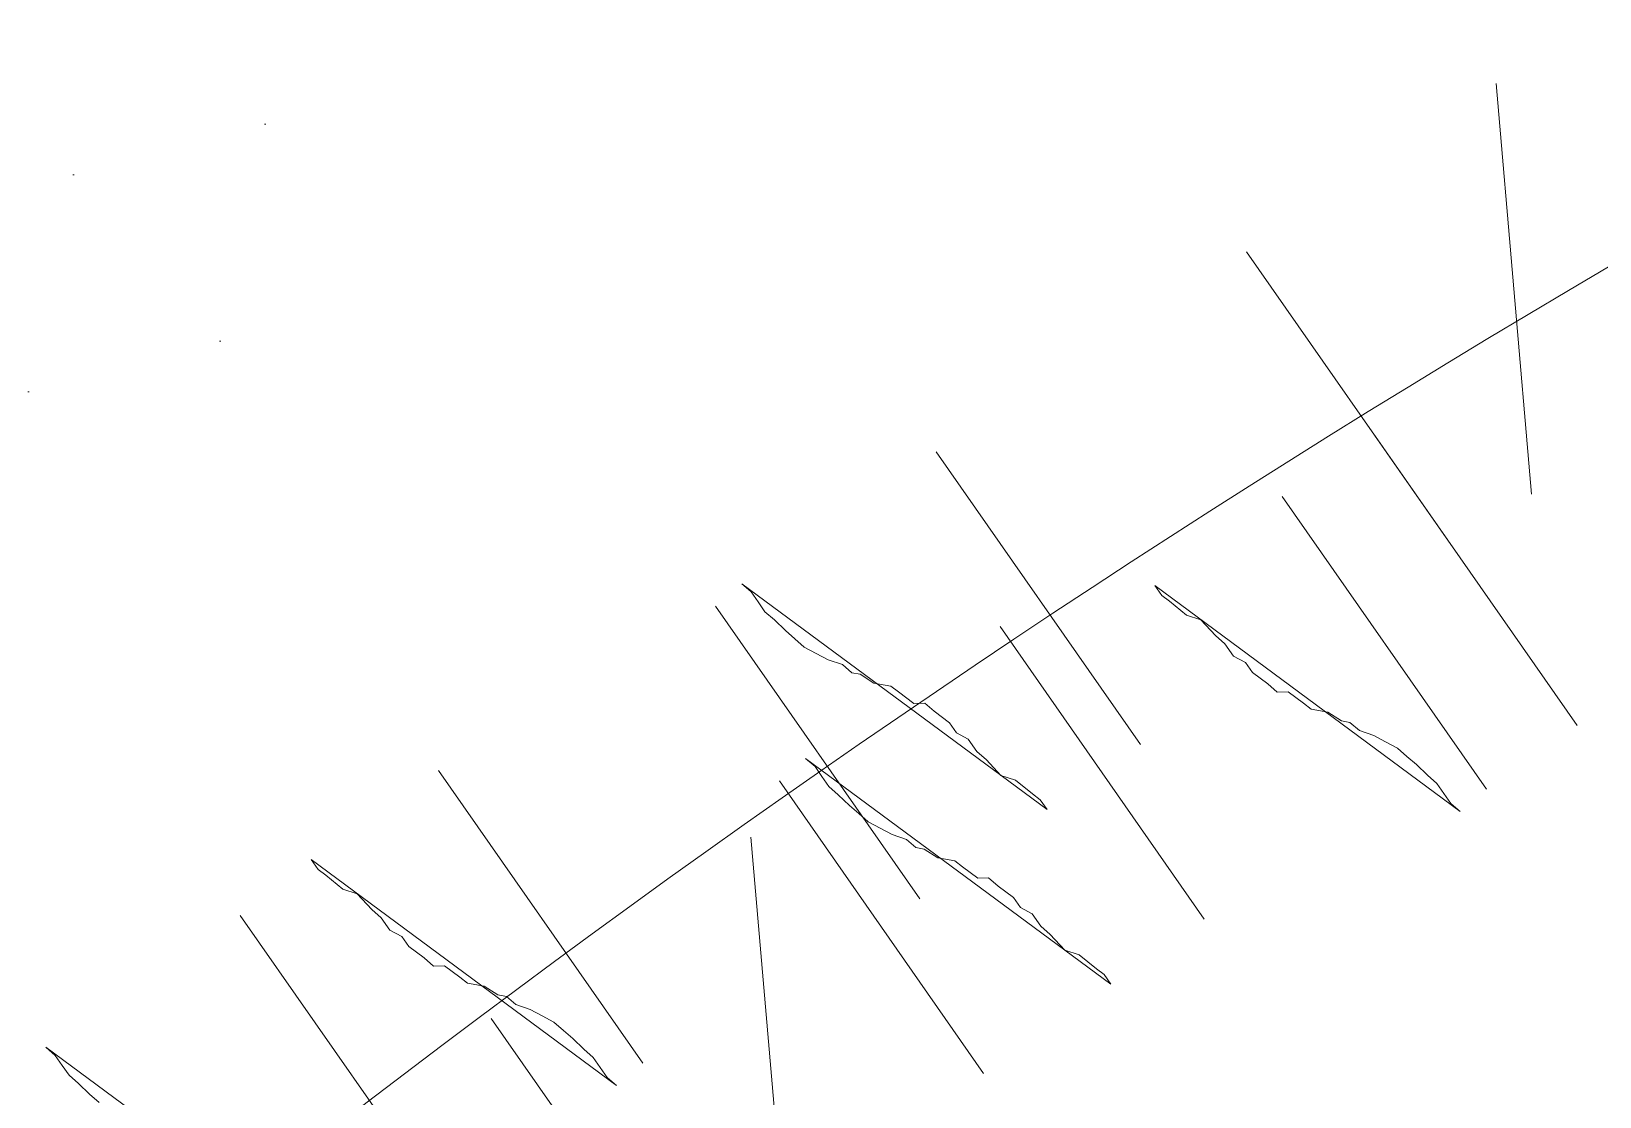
# Model space of a CAD drawing. Extents: x 25752 to 73233, y 27827 to 61602.
# Drawn here: x 59727.9 to 59816.5, y 47895.1 to 47955.2 of the extents above; entities that cross this region are included whole.
import ezdxf

# ---------------------------------------------------------------- set-up
doc = ezdxf.new("R2010")
doc.units = 0
doc.header["$LTSCALE"] = 1000
doc.header["$MEASUREMENT"] = 0
for name, color, linetype, lineweight in [('配景图块－家具立面', 252, 'Continuous', 9), ('铺地', 8, 'Continuous', 5), ('陈设', 31, 'Continuous', 5)]:
    doc.layers.add(name, color=color, linetype=linetype, lineweight=lineweight)

# ---------------------------------------------------------------- blocks, each defined once
blk = doc.blocks.new('keting-01')
at = {"layer": '陈设'}
h = blk.add_hatch(dxfattribs=at)
h.set_pattern_fill('DOTS', color=8, scale=304.8, style=0)
h.set_pattern_definition([(360, (18162.58683531021, 25617.30413790274), (9.525, 19.05), [0, -19.05])])
edge = h.paths.add_edge_path()
edge.add_spline(control_points=[(996.0713303628145, 863.5908750832896), (987.8386285043089, 865.249062579649), (979.6290772076463, 866.8703409121372), (953.8046428019879, 871.8115154706757), (936.2674978222931, 874.9332216072362), (901.3564025760861, 880.3358279757667), (884.0475129705155, 882.5680708720465), (843.5278039620025, 886.746823094727), (820.2507946590194, 888.4518537753029), (749.6108987083426, 892.7779565799283), (701.3337347968481, 894.618957277853), (627.9680007197894, 900.9026336313109), (603.3749709839467, 903.5774288240355), (566.4484742425848, 909.1011380929267), (554.1336054278072, 911.1946513882722), (529.5235732987057, 915.9968669301015), (517.1714435715694, 918.7274998116773), (490.3756448621862, 925.4178034765064), (476.0802774102194, 929.4496035207412), (452.3256658747559, 936.4561370372539), (442.7341582282679, 939.3740820792736), (433.2446362406481, 942.261107346334)], knot_values=[0.007594318894714291, 0.007594318894714291, 0.007594318894714291, 0.007594318894714291, 1.009331685129112, 1.009331685129112, 3.166903830014817, 3.166903830014817, 5.324475974900523, 5.324475974900523, 8.146713981276132, 8.146713981276132, 13.78698518195698, 13.78698518195698, 16.6071207822974, 16.6071207822974, 18.01718858246761, 18.01718858246761, 19.42725638263783, 19.42725638263783, 21.11840045899928, 21.11840045899928, 22.2881602581128, 22.2881602581128, 22.2881602581128, 22.2881602581128], degree=3, periodic=0)
edge.add_ellipse((-77.48649606085382, -800.0763045151252), major_axis=(-1283.858626616139, 1283.858626616139), ratio=0.9999999999999818, start_angle=-61.33743676422674, end_angle=-48.55714826964773)
edge.add_ellipse((147.8141850942047, -800.0763045151252), major_axis=(1283.858626616115, 1283.858626616115), ratio=0.9999999999999885, start_angle=48.5571482696466, end_angle=61.33743676426361)
edge.add_spline(control_points=[(-362.9169472076464, 942.2611073462176), (-372.4064691951498, 939.3740820792154), (-381.9979768417543, 936.4561370371375), (-405.7525883766357, 929.4496035208576), (-420.0479558280203, 925.4178034767974), (-446.8437545358902, 918.7274998123175), (-459.1958842620952, 915.9968669308582), (-483.8059163887519, 911.1946513893781), (-496.1207852023654, 909.1011380941491), (-533.0472819404677, 903.5774288254324), (-557.6403116740985, 900.9026336325915), (-611.6581250126474, 896.2760806423612), (-640.9893235403579, 894.6019140569842), (-669.9649956822395, 893.036922814732)], knot_values=[0.007594318904541566, 0.007594318904541566, 0.007594318904541566, 0.007594318904541566, 1.177354118008585, 1.177354118008585, 2.868498194319651, 2.868498194319651, 4.278565994361959, 4.278565994361959, 5.688633794404266, 5.688633794404266, 8.508769394488882, 8.508769394488882, 11.91787256770212, 11.91787256770212, 11.91787256770212, 11.91787256770212], degree=3, periodic=0)
edge.add_ellipse((-690.3545186583651, 887.7951286538737), major_axis=(-14.8863872921046, 14.8863872921046), ratio=0.9999999999995667, start_angle=225.8035234418923, end_angle=239.417541532368, ccw=False)
edge.add_ellipse((-1021.224653691403, 764.549575428071), major_axis=(-263.7332285244026, 263.7332285244026), ratio=0.9999999999994231, start_angle=234.5429178462428, end_angle=244.3434878472222, ccw=False)
edge.add_ellipse((-545.4026927228551, 1473.910637742491), major_axis=(464.1965283956217, 464.1965283956217), ratio=0.9999999999999988, start_angle=215.5301837112753, end_angle=236.2784491778619)
edge.add_ellipse((-116.4895104428288, 4898.453169354412), major_axis=(2884.587237370078, 2884.587237370078), ratio=1, start_angle=220.7753203818918, end_angle=231.6420249032678)
edge.add_ellipse((703.8265827595023, 1753.867807273753), major_axis=(-687.3524551223126, 687.3524551223126), ratio=0.9999999999999951, start_angle=113.9930274311128, end_angle=139.4777875760855)
edge.add_ellipse((803.3696362192277, 772.3616992990137), major_axis=(18.88655356571336, 18.88655356571336), ratio=0.999999999999889, start_angle=29.349690518414718, end_angle=107.31395154978779, ccw=False)
edge.add_ellipse((582.0949540698202, 537.5616818803828), major_axis=(245.0239564003844, 245.0239564003844), ratio=0.9999999999999977, start_angle=326.06965526290503, end_angle=363.74867896470926, ccw=False)
edge.add_ellipse((782.0569143572357, 287.1395743794274), major_axis=(-245.0406506768896, 245.0406506768896), ratio=0.9999999999729834, start_angle=289.4364312615882, end_angle=291.1525348597326, ccw=False)
edge.add_ellipse((2297.740822082967, 545.9582504187129), major_axis=(-966.7610353427459, 966.7610353427459), ratio=0.9999999999999937, start_angle=35.30528515153998, end_angle=42.74492259143477, ccw=False)
edge.add_ellipse((1141.667108909693, 731.1284608243732), major_axis=(139.1840901862562, 139.1840901862562), ratio=0.9999999999998591, start_angle=92.70420918075928, end_angle=121.7648417998393, ccw=False)
edge = h.paths.add_edge_path()
edge.add_ellipse((1101.918267338537, 809.3025705468026), major_axis=(-54.2011694401335, 54.2011694401335), ratio=0.9999999999999156, start_angle=248.1334738211491, end_angle=277.7178630449272)
edge.add_ellipse((1076.469573644921, 764.9464125772356), major_axis=(-90.17858370672025, 90.17858370672026), ratio=0.9999999999997502, start_angle=-79.30676778778508, end_angle=-64.31921627686972)
edge.add_ellipse((-296.995434705168, 651.4936658183578), major_axis=(1014.580495176632, 1014.580495176632), ratio=0.9999999999999984, start_angle=303.32411686118166, end_angle=324.37804893725087, ccw=False)
edge.add_spline(control_points=[(1108.148602955276, 361.1190873634769), (1110.136375368107, 360.9395735422149), (1118.851643845905, 360.1629144363105), (1127.953862196533, 359.6286005796865), (1136.498063597945, 358.8512076107436)], knot_values=[0, 0, 0, 0, 0.2418033642713523, 1.052830296575082, 1.052830296575082, 1.052830296575082, 1.052830296575082], degree=3, periodic=0)
edge.add_ellipse((1133.497794231167, 324.3855359081645), major_axis=(-24.46307566700356, 24.46307566700356), ratio=0.9999999999999188, start_angle=238.7767705824798, end_angle=310.27284356007203, ccw=False)
edge.add_ellipse((-2508.813566227327, 624.5515211943421), major_axis=(2607.446179105898, 2607.446179105898), ratio=0.999999999999999, start_angle=310.4593117003497, end_angle=318.3404531218047)
edge = h.paths.add_edge_path()
edge.add_ellipse((-1031.590578305419, 809.3025705465116), major_axis=(54.20116944015222, 54.20116944015222), ratio=0.9999999999995934, start_angle=82.28213695507955, end_angle=111.8665261788591)
edge.add_ellipse((2579.141255260445, 624.5515211949823), major_axis=(-2607.446179106048, 2607.446179106049), ratio=0.9999999999999925, start_angle=41.65954687821016, end_angle=49.54410408661445)
edge.add_ellipse((-1063.138307445566, 324.2252916574944), major_axis=(24.46307566700256, 24.46307566700256), ratio=0.9999999999999033, start_angle=49.98346972011012, end_angle=121.3236457343994, ccw=False)
edge.add_spline(control_points=[(-1066.143605310703, 358.690525254875), (-1062.783122170367, 358.996772701852), (-1059.659696693998, 359.2463994749123), (-1056.694063436356, 359.4704228297924)], knot_values=[0, 0, 0, 0, 0.3189857557440551, 0.3189857557440551, 0.3189857557440551, 0.3189857557440551], degree=3, periodic=0)
edge.add_ellipse((2166.821021849522, 749.914078490925), major_axis=(2296.028718604327, 2296.028718604327), ratio=0.9999999999999991, start_angle=132.8754075785099, end_angle=141.9062269296692, ccw=False)
edge = h.paths.add_edge_path()
edge.add_ellipse((-635.3614413564792, 614.8597379613784), major_axis=(201.0565212141125, 201.0565212141125), ratio=0.9999999999999994, start_angle=219.8560000035077, end_angle=290.9319768433341)
edge.add_ellipse((-399.5050116856582, 697.3351374629419), major_axis=(141.3163031800011, 141.3163031800011), ratio=0.9999999999999929, start_angle=231.8281592482279, end_angle=294.8810682384705)
edge.add_ellipse((-58.50481420382857, 130.5610611776938), major_axis=(-368.4761261597796, 368.4761261597795), ratio=0.9999999999999991, start_angle=285.52623263396157, end_angle=332.11357467867344, ccw=False)
edge.add_ellipse((469.8066690799315, 776.027095969941), major_axis=(-235.293706831595, 235.293706831595), ratio=0.9999999999999817, start_angle=80.19826500577827, end_angle=130.5062586859865)
edge.add_ellipse((682.046916129184, 526.5308612888912), major_axis=(178.2628612539982, 178.2628612539982), ratio=0.9999999999999981, start_angle=154.0384846775883, end_angle=216.6923729745889)
edge.add_ellipse((1096.802542923717, 604.6498504911433), major_axis=(-394.2525525941339, 394.252552594134), ratio=0.999999999999949, start_angle=80.98112304628877, end_angle=109.8781780001218)
edge.add_ellipse((81.6952970182756, 14361.16825844161), major_axis=(-10099.29640554323, 10099.29640554323), ratio=0.9999999999995927, start_angle=138.1241672681158, end_angle=138.7143909774701)
edge.add_spline(control_points=[(1006.961830939166, 108.6085719899856), (1007.363344130339, 114.9970480263582), (1007.454428465106, 121.4929060100112), (1007.199459466501, 128.3166593944188)], knot_values=[2.293510373809953, 2.293510373809953, 2.293510373809953, 2.293510373809953, 2.979732802934619, 2.979732802934619, 2.979732802934619, 2.979732802934619], degree=3, periodic=0)
edge.add_spline(control_points=[(1007.199459466501, 128.3166593944188), (1007.056142148329, 132.1522709439159), (1006.394062284846, 142.4749772372306), (1004.522849050001, 156.9979462881456), (992.0258315125247, 153.6702440436347), (988.5933109238977, 157.0695412120549), (987.1594260093989, 159.5937389279716)], knot_values=[2.979732802934619, 2.979732802934619, 2.979732802934619, 2.979732802934619, 3.36545639614831, 3.990521829336836, 4.278466320926378, 4.605763273049225, 4.605763273049225, 4.605763273049225, 4.605763273049225], degree=3, periodic=0)
edge.add_spline(control_points=[(987.1594260093989, 159.5937389279716), (985.7204994963249, 162.1268118276494), (984.6764873770298, 165.380762527755), (983.6324752577348, 168.6347132280353)], knot_values=[4.605763273049225, 4.605763273049225, 4.605763273049225, 4.605763273049225, 4.934211014792284, 4.934211014792284, 4.934211014792284, 4.934211014792284], degree=3, periodic=0)
edge.add_ellipse((2297.740822082967, 545.9582504187129), major_axis=(-966.7610353430241, 966.761035343024), ratio=0.9999999999998376, start_angle=52.795632896919415, end_angle=61.02050574382298, ccw=False)
edge.add_ellipse((697.9145912433742, 481.1212555931415), major_axis=(-193.2577183695978, 193.2577183695977), ratio=0.9999999999999212, start_angle=165.6335501199894, end_angle=198.8130742464472, ccw=False)
edge.add_ellipse((987.5689921147423, 481.2092158006271), major_axis=(197.4361382076936, 197.4361382076936), ratio=0.9999999999998674, start_angle=151.0252170128921, end_angle=192.4102655699839, ccw=False)
edge.add_ellipse((872.4652319916058, 801.2413249782403), major_axis=(300.9884463597922, 300.9884463597923), ratio=0.9999999999999813, start_angle=177.8463850309959, end_angle=203.8962665094932, ccw=False)
edge.add_ellipse((886.4243425853783, 285.6783404281014), major_axis=(-280.5584644205587, 280.5584644205586), ratio=0.9999999999996602, start_angle=2.0533838449994732, end_angle=10.260448050109005, ccw=False)
edge.add_spline(control_points=[(595.9934426442487, 556.0040629839059), (602.4018513633637, 564.1422486366355), (618.4675662182271, 584.5444695093902), (560.9736075192923, 575.6567985196598), (529.1059395032935, 596.5780363008962), (474.9238256493118, 621.3288819395821), (415.2595064755296, 591.6954341397504), (340.9271842219168, 609.1883606316987), (261.9902330305194, 623.6756329140626), (229.1386710400693, 677.9326262066606), (178.6444096356863, 685.7719019984361), (189.3899977983674, 715.6425413673278), (173.7849215685856, 716.9934724339982), (165.6612177520292, 717.6121500710142)], knot_values=[28.72622828787619, 28.72622828787619, 28.72622828787619, 28.72622828787619, 29.65137003608691, 31.04553471454428, 32.97090723718488, 34.80045963000916, 37.53798117998499, 40.13244696109814, 43.73799823656201, 46.29924793153518, 47.53881564063179, 48.20545028199999, 48.98405692497199, 48.98405692497199, 48.98405692497199, 48.98405692550385], degree=3, periodic=0)
edge.add_ellipse((18.62507486331742, -4997.741153196723), major_axis=(-4042.702252732715, 4042.702252732715), ratio=0.9999999999999977, start_angle=-46.47369586912973, end_angle=-42.84626635100496)
edge.add_spline(control_points=[(-196.2340660261689, 715.4644757015049), (-208.8575831012568, 714.1898179298732), (-231.1373375068652, 711.301770086342), (-259.3318401137367, 671.6945340897655), (-321.67682123743, 652.850656854629), (-379.5356295341626, 620.6237012119964), (-444.5238694277359, 630.861494119803), (-465.1179062118754, 597.4442924734321), (-544.0760743449209, 568.0265953844064), (-524.7681710667675, 567.5076862247661)], knot_values=[0, 0, 0, 1.163513729807164e-12, 1.426783815582302, 2.507845637052222, 5.446644405802077, 8.794161911986935, 10.36550993041577, 12.19506232323765, 14.47634677036475, 14.47634677036475, 14.47634677036475, 14.47634677036475], degree=3, periodic=0)
edge.add_ellipse((-756.0246989517473, 924.870957973355), major_axis=(300.9884463598087, 300.9884463598087), ratio=0.9999999999999547, start_angle=233.1899730444863, end_angle=257.9076692015958, ccw=False)
edge.add_ellipse((-939.7393269962631, 638.6571184380446), major_axis=(197.4361382076993, 197.4361382076993), ratio=0.9999999999999556, start_angle=244.6759739839959, end_angle=286.0610225410798, ccw=False)
edge.add_ellipse((-657.4306535270298, 573.8381970869959), major_axis=(-193.2577183704306, 193.2577183704306), ratio=0.9999999999956852, start_angle=85.14470269029368, end_angle=91.45268943398088, ccw=False)
edge.add_ellipse((-2122.789457567385, 542.7427645198768), major_axis=(-894.3411277871842, 894.3411277871842), ratio=0.9999999999998531, start_angle=208.0880272447276, end_angle=218.4118439115923, ccw=False)
edge.add_spline(control_points=[(-912.6986819964368, 174.8128519249731), (-914.3419047960779, 169.8037326467456), (-915.9851275954861, 164.7946133684018), (-919.0608770635445, 162.4413558801753)], knot_values=[4.42752981046754, 4.42752981046754, 4.42752981046754, 4.42752981046754, 4.934211014792284, 4.934211014792284, 4.934211014792284, 4.934211014792284], degree=3, periodic=0)
edge.add_ellipse((-1027.898065884248, 610.1037862319499), major_axis=(325.7661624684434, 325.7661624684433), ratio=0.9999999999999749, start_angle=238.6648212037559, end_angle=277.816367146285)
h = blk.add_hatch(dxfattribs=at)
h.set_pattern_fill('DOTS', color=8, scale=162.56, angle=14.82400259601741, style=0)
h.set_pattern_definition([(14.82400259601742, (4836.366016332875, 17139.19586050097), (2.3114750246387, 11.12155938753516), [0, -10.15999999999999])])
edge = h.paths.add_edge_path(flags=17)
edge.add_ellipse((-519.1439025870932, 762.2042342543718), major_axis=(21.14502328860399, 21.14502328860399), ratio=0.9999999999999227, start_angle=217.598370494964, end_angle=267.39462829812675, ccw=False)
edge.add_ellipse((-537.164517506928, 656.8479491472244), major_axis=(54.45877196658473, 54.45877196658473), ratio=0.999999999999866, start_angle=350.65844968254294, end_angle=394.3991949743683, ccw=False)
edge.add_ellipse((-516.9501930261322, 701.7574595074402), major_axis=(-29.95442116378443, 29.95442116378443), ratio=0.9999999999998381, start_angle=224.9828587922299, end_angle=289.9024488496004)
edge = h.paths.add_edge_path(flags=17)
edge.add_ellipse((-268.9012063805421, 118.0461821601493), major_axis=(-437.6135387341282, 437.6135387341282), ratio=0.9999999999840347, start_angle=-26.32292343229813, end_angle=-25.58827127859119)
edge.add_ellipse((-472.1012531904853, 651.9236041483819), major_axis=(-35.27276074935165, 35.27276074935165), ratio=0.9999999999999832, start_angle=246.3633945223265, end_angle=317.8577408210059, ccw=False)
edge.add_ellipse((-407.3491173858347, 676.690143339074), major_axis=(-13.75234945515317, 13.75234945515317), ratio=0.9999999999999909, start_angle=-72.18619439915022, end_angle=64.8217797418078, ccw=False)
edge.add_ellipse((-443.9371503046423, 625.1105849205924), major_axis=(58.36219010513094, 58.36219010513094), ratio=0.9999999999999907, start_angle=11.56752916311502, end_angle=61.28906160823021)
edge = h.paths.add_edge_path()
edge.add_ellipse((-425.4547496489249, 468.2156776812044), major_axis=(-220.0337383788228, 220.0337383788228), ratio=0.9999999999999688, start_angle=-23.32578200306534, end_angle=26.28458598788795)
edge.add_spline(control_points=[(-720.1757704019547, 568.0616188914282), (-724.1126861067023, 559.5518392391969), (-729.1230209034402, 548.7218270415324), (-722.1788345618406, 542.4840992808458), (-720.3808340353426, 541.3396552748163)], knot_values=[0, 0, 0, 0, 1.42238482592121, 1.810204922351612, 1.810204922351612, 1.810204922351612, 1.810204922351612], degree=3, periodic=0)
edge.add_ellipse((-268.9012063769624, 118.0461821584613), major_axis=(437.6135387384768, 437.6135387384769), ratio=0.99999999999961, start_angle=87.25263749308863, end_angle=91.84549474957328, ccw=False)
edge.add_ellipse((-419.3596846963046, 494.8536052366253), major_axis=(196.4563008926624, 196.4563008926624), ratio=0.9999999999999459, start_angle=66.89079912288321, end_angle=117.98945326683679, ccw=False)
edge.add_ellipse((-326.5521458889125, 374.6258958802209), major_axis=(301.2260797398521, 301.2260797398521), ratio=0.9999999999999956, start_angle=389.56745048290304, end_angle=432.4529716565977, ccw=False)
edge.add_ellipse((-65.63578831939958, -110.8210009536706), major_axis=(-642.1611214507669, 642.1611214507669), ratio=0.999999999999835, start_angle=321.74637887917953, end_angle=324.3508728240508, ccw=False)
edge.add_spline(control_points=[(-172.3207264993107, 791.0438091878896), (-173.0406314915745, 794.3510192702524), (-177.5621041331906, 803.7592005331535), (-188.5103892912157, 803.5802000950789), (-195.9014523802325, 803.4593589303549)], knot_values=[0, 0, 0, 0, 0.5819764206049407, 1.791185280154921, 1.791185280154921, 1.791185280154921, 1.791185280154921], degree=3, periodic=0)
edge.add_ellipse((-310.588310538209, 350.0807654595119), major_axis=(330.6850650178454, 330.6850650178453), ratio=0.9999999999999977, start_angle=30.80422389370577, end_angle=74.43044399808288)
edge = h.paths.add_edge_path()
edge.add_spline(control_points=[(-184.02270455088, 765.4202955260407), (-178.7685652549844, 770.4592218788457), (-171.4651442120085, 777.4634900736273), (-171.7042187721236, 788.2116013358464), (-172.3207264993107, 791.0438091878896)], knot_values=[1.791185280154921, 1.791185280154921, 1.791185280154921, 1.791185280154921, 3.069002213139684, 3.567391534373676, 3.567391534373676, 3.567391534373676, 3.567391534373676], degree=3, periodic=0)
edge.add_ellipse((-65.63578831939958, -110.8210009536706), major_axis=(642.1611214519006, 642.1611214519005), ratio=0.9999999999993392, start_angle=51.74637887920161, end_angle=54.3508728240713)
edge.add_ellipse((-507.7083576456644, 994.6399603226455), major_axis=(-255.5169101381771, 255.5169101381771), ratio=0.9999999999999863, start_angle=145.8922033348512, end_angle=189.5904192882054, ccw=False)
edge.add_ellipse((-653.8920481570531, 961.5946925718454), major_axis=(273.4511480315422, 273.4511480315423), ratio=0.9999999999999933, start_angle=220.3807436132537, end_angle=258.6817611968143, ccw=False)
edge.add_ellipse((-268.9012063769624, 118.0461821584613), major_axis=(-437.6135387383082, 437.6135387383082), ratio=0.9999999999988526, start_angle=-2.747362506916546, end_angle=1.845494749579979)
edge.add_spline(control_points=[(-720.3808340353426, 541.3396552748163), (-717.6522013170179, 539.6028552498901), (-707.1904422369553, 535.6688909807708), (-697.8251601859229, 535.2074981800979), (-691.54221590003, 534.8979607583606)], knot_values=[1.810204922351612, 1.810204922351612, 1.810204922351612, 1.810204922351612, 2.398757922429805, 3.598446597238173, 3.598446597238173, 3.598446597238173, 3.598446597238173], degree=3, periodic=0)
edge.add_ellipse((-673.966593976249, 887.778286769113), major_axis=(-249.833371441272, 249.833371441272), ratio=0.9999999999999963, start_angle=132.1486721113125, end_angle=176.9724953827164)
edge.add_ellipse((-424.9174051396549, 901.4550634215702), major_axis=(-195.6217202257924, 195.6217202257924), ratio=0.9999999999999788, start_angle=132.3564968236814, end_angle=195.5463068146161)
h = blk.add_hatch(dxfattribs=at)
h.set_pattern_fill('DOTS', color=8, scale=101.6, angle=-12.91376044602294, style=0)
h.set_pattern_definition([(347.0862395539771, (-84801.83881072572, -1656.016197081772), (4.51382122238878, 5.479830560547713), [0, -6.35])])
edge = h.paths.add_edge_path()
edge.add_ellipse((-1021.22465369181, 764.5495754291769), major_axis=(263.7332285246068, 263.7332285246068), ratio=0.9999999999997669, start_angle=303.12070418913345, end_angle=311.899757270034, ccw=False)
edge.add_ellipse((-644.6762638432556, 562.7463572011911), major_axis=(88.78394883066672, 88.78394883066672), ratio=0.9999999999999645, start_angle=365.10604803737283, end_angle=410.2831013168486, ccw=False)
edge.add_ellipse((-884.8509373744309, 425.4674656944117), major_axis=(280.5584644203656, 280.5584644203656), ratio=0.9999999999997499, start_angle=351.0708815296273, end_angle=368.4913891802111)
at = {"layer": '陈设', "color": 8, "linetype": 'Continuous'}
for p, q in [((-587.5336409595038, 661.4280778193497), (-585.7115539727965, 640.3737353828619)), ((-587.5336409595038, 661.4280778193497), (-585.7115539727965, 640.3737353828619)), ((-587.5336409595038, 661.4280778193497), (-585.7115539727965, 640.3737353828619)), ((-589.8570911620336, 637.7921648144256), (-600.3403956789116, 652.7940598238492)), ((-589.8570911620336, 637.7921648144256), (-600.3403956789116, 652.7940598238492)), ((-589.8570911620336, 637.7921648144256), (-600.3403956789116, 652.7940598238492)), ((-589.8570911620336, 637.7921648144256), (-600.3403956789116, 652.7940598238492)), ((-583.3637748387118, 628.5000518562156), (-593.8470793555898, 643.5019468656392)), ((-583.3637748387118, 628.5000518562156), (-593.8470793555898, 643.5019468656392)), ((-583.3637748387118, 628.5000518562156), (-593.8470793555898, 643.5019468656392)), ((-583.3637748387118, 628.5000518562156), (-593.8470793555898, 643.5019468656392)), ((-616.2714219402114, 642.5370543232129), (-605.7881174235372, 627.5351593137893)), ((-616.2714219402114, 642.5370543232129), (-605.7881174235372, 627.5351593137893)), ((-616.2714219402114, 642.5370543232129), (-605.7881174235372, 627.5351593137893)), ((-616.2714219402114, 642.5370543232129), (-605.7881174235372, 627.5351593137893)), ((-588.0275073548255, 625.2410417031497), (-598.5108118717035, 640.2429367125733)), ((-588.0275073548255, 625.2410417031497), (-598.5108118717035, 640.2429367125733)), ((-588.0275073548255, 625.2410417031497), (-598.5108118717035, 640.2429367125733)), ((-588.0275073548255, 625.2410417031497), (-598.5108118717035, 640.2429367125733)), ((-627.5976294793072, 634.6223153799656), (-617.1143249626039, 619.620420370542)), ((-627.5976294793072, 634.6223153799656), (-617.1143249626039, 619.620420370542)), ((-627.5976294793072, 634.6223153799656), (-617.1143249626039, 619.620420370542)), ((-627.5976294793072, 634.6223153799656), (-617.1143249626039, 619.620420370542)), ((-612.9899210721196, 633.5761201023124), (-602.5066165552416, 618.5742250929761)), ((-612.9899210721196, 633.5761201023124), (-602.5066165552416, 618.5742250929761)), ((-612.9899210721196, 633.5761201023124), (-602.5066165552416, 618.5742250929761)), ((-612.9899210721196, 633.5761201023124), (-602.5066165552416, 618.5742250929761)), ((-631.3194167205365, 611.187353461748), (-641.8027212372399, 626.1892484711716)), ((-631.3194167205365, 611.187353461748), (-641.8027212372399, 626.1892484711716)), ((-631.3194167205365, 611.187353461748), (-641.8027212372399, 626.1892484711716)), ((-631.3194167205365, 611.187353461748), (-641.8027212372399, 626.1892484711716)), ((-624.3161286111863, 625.6613811590651), (-613.832824094512, 610.6594861497288)), ((-624.3161286111863, 625.6613811590651), (-613.832824094512, 610.6594861497288)), ((-624.3161286111863, 625.6613811590651), (-613.832824094512, 610.6594861497288)), ((-624.3161286111863, 625.6613811590651), (-613.832824094512, 610.6594861497288)), ((-623.9507263434643, 601.7251249670226), (-625.7728133303463, 622.7794674035395)), ((-623.9507263434643, 601.7251249670226), (-625.7728133303463, 622.7794674035395)), ((-623.9507263434643, 601.7251249670226), (-625.7728133303463, 622.7794674035395)), ((-623.9507263434643, 601.7251249670226), (-625.7728133303463, 622.7794674035395)), ((-651.981505347474, 618.76100214076), (-641.4982008307707, 603.7591071313363)), ((-651.981505347474, 618.76100214076), (-641.4982008307707, 603.7591071313363)), ((-651.981505347474, 618.76100214076), (-641.4982008307707, 603.7591071313363)), ((-651.981505347474, 618.76100214076), (-641.4982008307707, 603.7591071313363)), ((-628.614458859578, 598.4661148139276), (-639.097763376456, 613.4680098232639)), ((-628.614458859578, 598.4661148139276), (-639.097763376456, 613.4680098232639)), ((-628.614458859578, 598.4661148139276), (-639.097763376456, 613.4680098232639)), ((-628.614458859578, 598.4661148139276), (-639.097763376456, 613.4680098232639))]:
    blk.add_line(p, q, dxfattribs=at)
for points in [[(-610.577770717442, 624.1881558865425), (-610.9334683971829, 624.6971689783968), (-611.3274949296028, 624.9900043772941), (-612.2044724147418, 625.7029284480959), (-612.9419299132423, 625.9451682801882), (-613.6916541254031, 626.7470167708234), (-614.1746050779475, 627.1671054427279), (-614.6192271772597, 627.8033718074439), (-615.2287651553634, 628.1350016322394), (-615.5844628349296, 628.6440147240646), (-616.3725159001478, 629.2296855218883), (-616.8554668525176, 629.6497741937637), (-617.4150755111477, 629.6375074800162), (-618.2026630035834, 630.2225120303337), (-618.596689536178, 630.5153474292601), (-619.4614003074821, 630.6686628414318), (-620.1605289527797, 631.1270803663647), (-620.5928843385773, 631.2037380724214), (-621.075835290947, 631.6238267443259), (-621.8132927894476, 631.8660665764473), (-622.4234970147954, 632.1972308284021), (-623.0337012403179, 632.5283950803569), (-623.5166521928622, 632.9484837522323), (-623.9996031454066, 633.3685724241077), (-624.5714785176679, 633.9159143688739), (-625.0544294702122, 634.3360030407785), (-625.4101271497784, 634.8450161325163), (-625.7658248293446, 635.3540292242542), (-626.248775781889, 635.7741178961587)], [(-610.577770717442, 624.1881558865425), (-610.9334683971829, 624.6971689783968), (-611.3274949296028, 624.9900043772941), (-612.2044724147418, 625.7029284480959), (-612.9419299132423, 625.9451682801882), (-613.6916541254031, 626.7470167708234), (-614.1746050779475, 627.1671054427279), (-614.6192271772597, 627.8033718074439), (-615.2287651553634, 628.1350016322394), (-615.5844628349296, 628.6440147240646), (-616.3725159001478, 629.2296855218883), (-616.8554668525176, 629.6497741937637), (-617.4150755111477, 629.6375074800162), (-618.2026630035834, 630.2225120303337), (-618.596689536178, 630.5153474292601), (-619.4614003074821, 630.6686628414318), (-620.1605289527797, 631.1270803663647), (-620.5928843385773, 631.2037380724214), (-621.075835290947, 631.6238267443259), (-621.8132927894476, 631.8660665764473), (-622.4234970147954, 632.1972308284021), (-623.0337012403179, 632.5283950803569), (-623.5166521928622, 632.9484837522323), (-623.9996031454066, 633.3685724241077), (-624.5714785176679, 633.9159143688739), (-625.0544294702122, 634.3360030407785), (-625.4101271497784, 634.8450161325163), (-625.7658248293446, 635.3540292242542), (-626.248775781889, 635.7741178961587)], [(-610.577770717442, 624.1881558865425), (-610.9334683971829, 624.6971689783968), (-611.3274949296028, 624.9900043772941), (-612.2044724147418, 625.7029284480959), (-612.9419299132423, 625.9451682801882), (-613.6916541254031, 626.7470167708234), (-614.1746050779475, 627.1671054427279), (-614.6192271772597, 627.8033718074439), (-615.2287651553634, 628.1350016322394), (-615.5844628349296, 628.6440147240646), (-616.3725159001478, 629.2296855218883), (-616.8554668525176, 629.6497741937637), (-617.4150755111477, 629.6375074800162), (-618.2026630035834, 630.2225120303337), (-618.596689536178, 630.5153474292601), (-619.4614003074821, 630.6686628414318), (-620.1605289527797, 631.1270803663647), (-620.5928843385773, 631.2037380724214), (-621.075835290947, 631.6238267443259), (-621.8132927894476, 631.8660665764473), (-622.4234970147954, 632.1972308284021), (-623.0337012403179, 632.5283950803569), (-623.5166521928622, 632.9484837522323), (-623.9996031454066, 633.3685724241077), (-624.5714785176679, 633.9159143688739), (-625.0544294702122, 634.3360030407785), (-625.4101271497784, 634.8450161325163), (-625.7658248293446, 635.3540292242542), (-626.248775781889, 635.7741178961587)], [(-610.577770717442, 624.1881558865425), (-610.9334683971829, 624.6971689783968), (-611.3274949296028, 624.9900043772941), (-612.2044724147418, 625.7029284480959), (-612.9419299132423, 625.9451682801882), (-613.6916541254031, 626.7470167708234), (-614.1746050779475, 627.1671054427279), (-614.6192271772597, 627.8033718074439), (-615.2287651553634, 628.1350016322394), (-615.5844628349296, 628.6440147240646), (-616.3725159001478, 629.2296855218883), (-616.8554668525176, 629.6497741937637), (-617.4150755111477, 629.6375074800162), (-618.2026630035834, 630.2225120303337), (-618.596689536178, 630.5153474292601), (-619.4614003074821, 630.6686628414318), (-620.1605289527797, 631.1270803663647), (-620.5928843385773, 631.2037380724214), (-621.075835290947, 631.6238267443259), (-621.8132927894476, 631.8660665764473), (-622.4234970147954, 632.1972308284021), (-623.0337012403179, 632.5283950803569), (-623.5166521928622, 632.9484837522323), (-623.9996031454066, 633.3685724241077), (-624.5714785176679, 633.9159143688739), (-625.0544294702122, 634.3360030407785), (-625.4101271497784, 634.8450161325163), (-625.7658248293446, 635.3540292242542), (-626.248775781889, 635.7741178961587)], [(-605.0473661166907, 635.6752011964563), (-604.6916684371245, 635.1661881047185), (-604.2976419045008, 634.8733527058212), (-603.4206644193619, 634.1604286350193), (-602.683206921065, 633.9181888028979), (-601.9339482818323, 633.1170065597689), (-601.4509973292879, 632.6969178878935), (-601.006375229801, 632.0606515231775), (-600.396837251843, 631.7290216983529), (-600.0411395723058, 631.2200086065568), (-599.2530865070876, 630.634337808704), (-598.7701355545432, 630.2142491368286), (-598.2105268959131, 630.2265158506925), (-597.4224738306948, 629.6408450527815), (-597.0284472981002, 629.3480096538551), (-596.1637365267961, 629.1946942416835), (-595.464607881353, 628.7362767167506), (-595.032252495701, 628.6596190106939), (-594.5493015431566, 628.2395303387893), (-593.8118440448307, 627.9972905066679), (-593.2016398193082, 627.6661262547132), (-592.5914355939894, 627.3349620027584), (-592.1084846414451, 626.914873330883), (-591.6255336889008, 626.4947846590076), (-591.0541238893638, 625.9481089617184), (-590.5711729368195, 625.528020289843), (-590.2154752572533, 625.0190071981051), (-589.859777577687, 624.5099941063672), (-589.3768266253464, 624.0899054344627)], [(-605.0473661166907, 635.6752011964563), (-604.6916684371245, 635.1661881047185), (-604.2976419045008, 634.8733527058212), (-603.4206644193619, 634.1604286350193), (-602.683206921065, 633.9181888028979), (-601.9339482818323, 633.1170065597689), (-601.4509973292879, 632.6969178878935), (-601.006375229801, 632.0606515231775), (-600.396837251843, 631.7290216983529), (-600.0411395723058, 631.2200086065568), (-599.2530865070876, 630.634337808704), (-598.7701355545432, 630.2142491368286), (-598.2105268959131, 630.2265158506925), (-597.4224738306948, 629.6408450527815), (-597.0284472981002, 629.3480096538551), (-596.1637365267961, 629.1946942416835), (-595.464607881353, 628.7362767167506), (-595.032252495701, 628.6596190106939), (-594.5493015431566, 628.2395303387893), (-593.8118440448307, 627.9972905066679), (-593.2016398193082, 627.6661262547132), (-592.5914355939894, 627.3349620027584), (-592.1084846414451, 626.914873330883), (-591.6255336889008, 626.4947846590076), (-591.0541238893638, 625.9481089617184), (-590.5711729368195, 625.528020289843), (-590.2154752572533, 625.0190071981051), (-589.859777577687, 624.5099941063672), (-589.3768266253464, 624.0899054344627)], [(-605.0473661166907, 635.6752011964563), (-604.6916684371245, 635.1661881047185), (-604.2976419045008, 634.8733527058212), (-603.4206644193619, 634.1604286350193), (-602.683206921065, 633.9181888028979), (-601.9339482818323, 633.1170065597689), (-601.4509973292879, 632.6969178878935), (-601.006375229801, 632.0606515231775), (-600.396837251843, 631.7290216983529), (-600.0411395723058, 631.2200086065568), (-599.2530865070876, 630.634337808704), (-598.7701355545432, 630.2142491368286), (-598.2105268959131, 630.2265158506925), (-597.4224738306948, 629.6408450527815), (-597.0284472981002, 629.3480096538551), (-596.1637365267961, 629.1946942416835), (-595.464607881353, 628.7362767167506), (-595.032252495701, 628.6596190106939), (-594.5493015431566, 628.2395303387893), (-593.8118440448307, 627.9972905066679), (-593.2016398193082, 627.6661262547132), (-592.5914355939894, 627.3349620027584), (-592.1084846414451, 626.914873330883), (-591.6255336889008, 626.4947846590076), (-591.0541238893638, 625.9481089617184), (-590.5711729368195, 625.528020289843), (-590.2154752572533, 625.0190071981051), (-589.859777577687, 624.5099941063672), (-589.3768266253464, 624.0899054344627)], [(-605.0473661166907, 635.6752011964563), (-604.6916684371245, 635.1661881047185), (-604.2976419045008, 634.8733527058212), (-603.4206644193619, 634.1604286350193), (-602.683206921065, 633.9181888028979), (-601.9339482818323, 633.1170065597689), (-601.4509973292879, 632.6969178878935), (-601.006375229801, 632.0606515231775), (-600.396837251843, 631.7290216983529), (-600.0411395723058, 631.2200086065568), (-599.2530865070876, 630.634337808704), (-598.7701355545432, 630.2142491368286), (-598.2105268959131, 630.2265158506925), (-597.4224738306948, 629.6408450527815), (-597.0284472981002, 629.3480096538551), (-596.1637365267961, 629.1946942416835), (-595.464607881353, 628.7362767167506), (-595.032252495701, 628.6596190106939), (-594.5493015431566, 628.2395303387893), (-593.8118440448307, 627.9972905066679), (-593.2016398193082, 627.6661262547132), (-592.5914355939894, 627.3349620027584), (-592.1084846414451, 626.914873330883), (-591.6255336889008, 626.4947846590076), (-591.0541238893638, 625.9481089617184), (-590.5711729368195, 625.528020289843), (-590.2154752572533, 625.0190071981051), (-589.859777577687, 624.5099941063672), (-589.3768266253464, 624.0899054344627)], [(-607.2962698493502, 615.2272216657293), (-607.6519675288873, 615.7362347574672), (-608.045994061511, 616.0290701563936), (-608.9229715466499, 616.7419942271663), (-609.6604290449759, 616.9842340592877), (-610.4101532571367, 617.7860825500102), (-610.893104209681, 618.2061712218274), (-611.3377263091679, 618.8424375865143), (-611.9472642870969, 619.1740674114262), (-612.3029619666631, 619.6830805031641), (-613.0910150318814, 620.2687513009878), (-613.5739659843966, 620.6888399728923), (-614.1335746430559, 620.6765732591157), (-614.921162135317, 621.2615778094332), (-615.3151886679116, 621.5544132083305), (-616.1798994393903, 621.7077286206186), (-616.8790280846588, 622.166146145435), (-617.3113834703108, 622.2428038516082), (-617.7943344228552, 622.6628925234254), (-618.5317919211811, 622.9051323555177), (-619.1419961467036, 623.2362966074725), (-619.7522003720223, 623.5674608595436), (-620.2351513245667, 623.9875495313318), (-620.718102277111, 624.4076382032363), (-621.289977649576, 624.9549801480898), (-621.7729286019458, 625.3750688198779), (-622.128626281512, 625.8840819116158), (-622.4843239610782, 626.393095003441), (-622.9672749136225, 626.8131836753455)], [(-607.2962698493502, 615.2272216657293), (-607.6519675288873, 615.7362347574672), (-608.045994061511, 616.0290701563936), (-608.9229715466499, 616.7419942271663), (-609.6604290449759, 616.9842340592877), (-610.4101532571367, 617.7860825500102), (-610.893104209681, 618.2061712218274), (-611.3377263091679, 618.8424375865143), (-611.9472642870969, 619.1740674114262), (-612.3029619666631, 619.6830805031641), (-613.0910150318814, 620.2687513009878), (-613.5739659843966, 620.6888399728923), (-614.1335746430559, 620.6765732591157), (-614.921162135317, 621.2615778094332), (-615.3151886679116, 621.5544132083305), (-616.1798994393903, 621.7077286206186), (-616.8790280846588, 622.166146145435), (-617.3113834703108, 622.2428038516082), (-617.7943344228552, 622.6628925234254), (-618.5317919211811, 622.9051323555177), (-619.1419961467036, 623.2362966074725), (-619.7522003720223, 623.5674608595436), (-620.2351513245667, 623.9875495313318), (-620.718102277111, 624.4076382032363), (-621.289977649576, 624.9549801480898), (-621.7729286019458, 625.3750688198779), (-622.128626281512, 625.8840819116158), (-622.4843239610782, 626.393095003441), (-622.9672749136225, 626.8131836753455)], [(-607.2962698493502, 615.2272216657293), (-607.6519675288873, 615.7362347574672), (-608.045994061511, 616.0290701563936), (-608.9229715466499, 616.7419942271663), (-609.6604290449759, 616.9842340592877), (-610.4101532571367, 617.7860825500102), (-610.893104209681, 618.2061712218274), (-611.3377263091679, 618.8424375865143), (-611.9472642870969, 619.1740674114262), (-612.3029619666631, 619.6830805031641), (-613.0910150318814, 620.2687513009878), (-613.5739659843966, 620.6888399728923), (-614.1335746430559, 620.6765732591157), (-614.921162135317, 621.2615778094332), (-615.3151886679116, 621.5544132083305), (-616.1798994393903, 621.7077286206186), (-616.8790280846588, 622.166146145435), (-617.3113834703108, 622.2428038516082), (-617.7943344228552, 622.6628925234254), (-618.5317919211811, 622.9051323555177), (-619.1419961467036, 623.2362966074725), (-619.7522003720223, 623.5674608595436), (-620.2351513245667, 623.9875495313318), (-620.718102277111, 624.4076382032363), (-621.289977649576, 624.9549801480898), (-621.7729286019458, 625.3750688198779), (-622.128626281512, 625.8840819116158), (-622.4843239610782, 626.393095003441), (-622.9672749136225, 626.8131836753455)], [(-607.2962698493502, 615.2272216657293), (-607.6519675288873, 615.7362347574672), (-608.045994061511, 616.0290701563936), (-608.9229715466499, 616.7419942271663), (-609.6604290449759, 616.9842340592877), (-610.4101532571367, 617.7860825500102), (-610.893104209681, 618.2061712218274), (-611.3377263091679, 618.8424375865143), (-611.9472642870969, 619.1740674114262), (-612.3029619666631, 619.6830805031641), (-613.0910150318814, 620.2687513009878), (-613.5739659843966, 620.6888399728923), (-614.1335746430559, 620.6765732591157), (-614.921162135317, 621.2615778094332), (-615.3151886679116, 621.5544132083305), (-616.1798994393903, 621.7077286206186), (-616.8790280846588, 622.166146145435), (-617.3113834703108, 622.2428038516082), (-617.7943344228552, 622.6628925234254), (-618.5317919211811, 622.9051323555177), (-619.1419961467036, 623.2362966074725), (-619.7522003720223, 623.5674608595436), (-620.2351513245667, 623.9875495313318), (-620.718102277111, 624.4076382032363), (-621.289977649576, 624.9549801480898), (-621.7729286019458, 625.3750688198779), (-622.128626281512, 625.8840819116158), (-622.4843239610782, 626.393095003441), (-622.9672749136225, 626.8131836753455)], [(-648.3392754824017, 621.621512955171), (-647.9835778028355, 621.1124998634332), (-647.5895512702409, 620.8196644644486), (-646.712573785102, 620.1067403936468), (-645.975116286776, 619.8645005616127), (-645.2258576473687, 619.0633183183963), (-644.7429066948243, 618.6432296464918), (-644.2982845955121, 618.0069632818922), (-643.6887466175831, 617.6753334569803), (-643.3330489380169, 617.1663203652424), (-642.544995872624, 616.5806495673314), (-642.0620449202834, 616.1605608955433), (-641.5024362616532, 616.1728276092908), (-640.7143831964349, 615.5871568114962), (-640.3203566638404, 615.2943214124825), (-639.4556458923616, 615.1410060003109), (-638.756517247064, 614.682588475378), (-638.3241618614411, 614.6059307692922), (-637.8412109088968, 614.1858420973876), (-637.1037534105708, 613.9436022653827), (-636.4935491850483, 613.6124380133406), (-635.8833449597005, 613.2812737613858), (-635.4003940071852, 612.8611850895104), (-634.9174430546409, 612.4410964176932), (-634.346033255104, 611.8944207203458), (-633.8630823025596, 611.4743320484413), (-633.5073846229934, 610.9653189567034), (-633.1516869434272, 610.4563058649655), (-632.6687359908829, 610.0362171930901)], [(-648.3392754824017, 621.621512955171), (-647.9835778028355, 621.1124998634332), (-647.5895512702409, 620.8196644644486), (-646.712573785102, 620.1067403936468), (-645.975116286776, 619.8645005616127), (-645.2258576473687, 619.0633183183963), (-644.7429066948243, 618.6432296464918), (-644.2982845955121, 618.0069632818922), (-643.6887466175831, 617.6753334569803), (-643.3330489380169, 617.1663203652424), (-642.544995872624, 616.5806495673314), (-642.0620449202834, 616.1605608955433), (-641.5024362616532, 616.1728276092908), (-640.7143831964349, 615.5871568114962), (-640.3203566638404, 615.2943214124825), (-639.4556458923616, 615.1410060003109), (-638.756517247064, 614.682588475378), (-638.3241618614411, 614.6059307692922), (-637.8412109088968, 614.1858420973876), (-637.1037534105708, 613.9436022653827), (-636.4935491850483, 613.6124380133406), (-635.8833449597005, 613.2812737613858), (-635.4003940071852, 612.8611850895104), (-634.9174430546409, 612.4410964176932), (-634.346033255104, 611.8944207203458), (-633.8630823025596, 611.4743320484413), (-633.5073846229934, 610.9653189567034), (-633.1516869434272, 610.4563058649655), (-632.6687359908829, 610.0362171930901)], [(-648.3392754824017, 621.621512955171), (-647.9835778028355, 621.1124998634332), (-647.5895512702409, 620.8196644644486), (-646.712573785102, 620.1067403936468), (-645.975116286776, 619.8645005616127), (-645.2258576473687, 619.0633183183963), (-644.7429066948243, 618.6432296464918), (-644.2982845955121, 618.0069632818922), (-643.6887466175831, 617.6753334569803), (-643.3330489380169, 617.1663203652424), (-642.544995872624, 616.5806495673314), (-642.0620449202834, 616.1605608955433), (-641.5024362616532, 616.1728276092908), (-640.7143831964349, 615.5871568114962), (-640.3203566638404, 615.2943214124825), (-639.4556458923616, 615.1410060003109), (-638.756517247064, 614.682588475378), (-638.3241618614411, 614.6059307692922), (-637.8412109088968, 614.1858420973876), (-637.1037534105708, 613.9436022653827), (-636.4935491850483, 613.6124380133406), (-635.8833449597005, 613.2812737613858), (-635.4003940071852, 612.8611850895104), (-634.9174430546409, 612.4410964176932), (-634.346033255104, 611.8944207203458), (-633.8630823025596, 611.4743320484413), (-633.5073846229934, 610.9653189567034), (-633.1516869434272, 610.4563058649655), (-632.6687359908829, 610.0362171930901)], [(-648.3392754824017, 621.621512955171), (-647.9835778028355, 621.1124998634332), (-647.5895512702409, 620.8196644644486), (-646.712573785102, 620.1067403936468), (-645.975116286776, 619.8645005616127), (-645.2258576473687, 619.0633183183963), (-644.7429066948243, 618.6432296464918), (-644.2982845955121, 618.0069632818922), (-643.6887466175831, 617.6753334569803), (-643.3330489380169, 617.1663203652424), (-642.544995872624, 616.5806495673314), (-642.0620449202834, 616.1605608955433), (-641.5024362616532, 616.1728276092908), (-640.7143831964349, 615.5871568114962), (-640.3203566638404, 615.2943214124825), (-639.4556458923616, 615.1410060003109), (-638.756517247064, 614.682588475378), (-638.3241618614411, 614.6059307692922), (-637.8412109088968, 614.1858420973876), (-637.1037534105708, 613.9436022653827), (-636.4935491850483, 613.6124380133406), (-635.8833449597005, 613.2812737613858), (-635.4003940071852, 612.8611850895104), (-634.9174430546409, 612.4410964176932), (-634.346033255104, 611.8944207203458), (-633.8630823025596, 611.4743320484413), (-633.5073846229934, 610.9653189567034), (-633.1516869434272, 610.4563058649655), (-632.6687359908829, 610.0362171930901)]]:
    blk.add_lwpolyline(points, close=True, dxfattribs=at)
blk.add_lwpolyline([(-659.2267356000957, 609.1724315697793), (-659.70968655264, 609.5925202416838), (-660.2815619249304, 610.13986218645), (-660.7645128774748, 610.5599508583255), (-661.120210557041, 611.0689639500633), (-661.4759082366072, 611.5779770418012), (-661.9588591891516, 611.9980657136766), (-646.2878541248501, 600.4121037041186)], dxfattribs=at)
blk.add_lwpolyline([(-659.2267356000957, 609.1724315697793), (-659.70968655264, 609.5925202416838), (-660.2815619249304, 610.13986218645), (-660.7645128774748, 610.5599508583255), (-661.120210557041, 611.0689639500633), (-661.4759082366072, 611.5779770418012), (-661.9588591891516, 611.9980657136766), (-646.2878541248501, 600.4121037041186)], dxfattribs=at)
blk.add_lwpolyline([(-659.2267356000957, 609.1724315697793), (-659.70968655264, 609.5925202416838), (-660.2815619249304, 610.13986218645), (-660.7645128774748, 610.5599508583255), (-661.120210557041, 611.0689639500633), (-661.4759082366072, 611.5779770418012), (-661.9588591891516, 611.9980657136766), (-646.2878541248501, 600.4121037041186)], dxfattribs=at)
blk.add_lwpolyline([(-659.2267356000957, 609.1724315697793), (-659.70968655264, 609.5925202416838), (-660.2815619249304, 610.13986218645), (-660.7645128774748, 610.5599508583255), (-661.120210557041, 611.0689639500633), (-661.4759082366072, 611.5779770418012), (-661.9588591891516, 611.9980657136766), (-646.2878541248501, 600.4121037041186)], dxfattribs=at)
at = {"layer": '陈设'}
for centre, radius, start, end in [((-425.454749648954, 468.2156776812044), 311.1746969949828, 111.6742179973426, 161.2845859875406), ((-268.9012063769624, 118.0461821584613), 618.8790015617972, 108.330524142034, 136.8454947487017), ((-673.966593976249, 887.7782867689966), 353.3177422256405, 267.1486721118483, 311.9724953814748)]:
    blk.add_arc(centre, radius, start, end, dxfattribs=at)

msp = doc.modelspace()

# ---------------------------------------------------------------- hatches: boundary and pattern name
at = {"layer": '铺地'}
h = msp.add_hatch(dxfattribs=at)
h.set_pattern_fill('ANSI37', color=256, scale=100, style=0)
h.set_pattern_definition([(135, (164886.4868256188, 15824.32203608335), (112.2532015133644, 112.2532015133644), []), (45.00000000000001, (164886.4868256188, 15824.32203608335), (112.2532015133644, -112.2532015133644), [])])
edge = h.paths.add_edge_path()
edge.add_line((59630.52393473769, 44507.45935760161), (59630.52393473769, 44357.45935760161))
edge.add_line((59630.52393473769, 44357.45935760161), (55360.68971271292, 44357.45935760161))
edge.add_line((55360.68971271292, 44357.45935760161), (55360.68971271286, 48357.45935760165))
edge.add_line((55360.68971271286, 48357.45935760165), (60495.59745168098, 48357.45935760165))
edge.add_line((60495.59745168098, 48357.45935760165), (60218.6351352022, 48330.10918030063))
edge.add_line((60218.63513520223, 48330.10918030063), (60136.88178029819, 48313.94850424371))
edge.add_line((60136.88178029819, 48313.94850424371), (60011.82555016098, 48285.28080229464))
edge.add_line((60011.82555016095, 48285.28080229464), (59932.27355821687, 48272.38576062453))
edge.add_line((59932.2735582169, 48272.38576062453), (59814.38589664787, 48256.98089343104))
edge.add_line((59814.38589664787, 48256.98089343105), (59759.04477435676, 48251.25907618142))
edge.add_line((59759.04477435676, 48251.25907618142), (59592.5367092485, 48240.39920055136))
edge.add_line((59592.5367092485, 48240.39920055136), (59460.84296239092, 48221.5263802244))
edge.add_line((59460.84296239092, 48221.5263802244), (59390.85517308855, 48207.45935760165))
edge.add_line((59390.85517308858, 48207.45935760165), (59330.84835690993, 48205.07548313214))
edge.add_line((59330.84835690993, 48205.07548313214), (59301.2766530026, 48207.45935760165))
edge.add_line((59301.2766530026, 48207.45935760165), (55510.68971271295, 48207.45935760213))
edge.add_line((55510.68971271292, 48207.45935760213), (55510.68971271292, 44507.45935760161))
edge.add_line((55510.68971271292, 44507.45935760161), (59630.52393473769, 44507.45935761433))
edge.add_line((59630.52393473769, 44507.45935761433), (59630.52393473769, 44382.45935760153))

# ---------------------------------------------------------------- block references
at = {"layer": '配景图块－家具立面', "color": 8, "xscale": 1.100000000034925, "yscale": 1.100000000093132, "zscale": 1.1}
msp.add_blockref('keting-01', (60456.91722293608, 47224.6852144942), dxfattribs=at)

doc.saveas('drawing.dxf')
